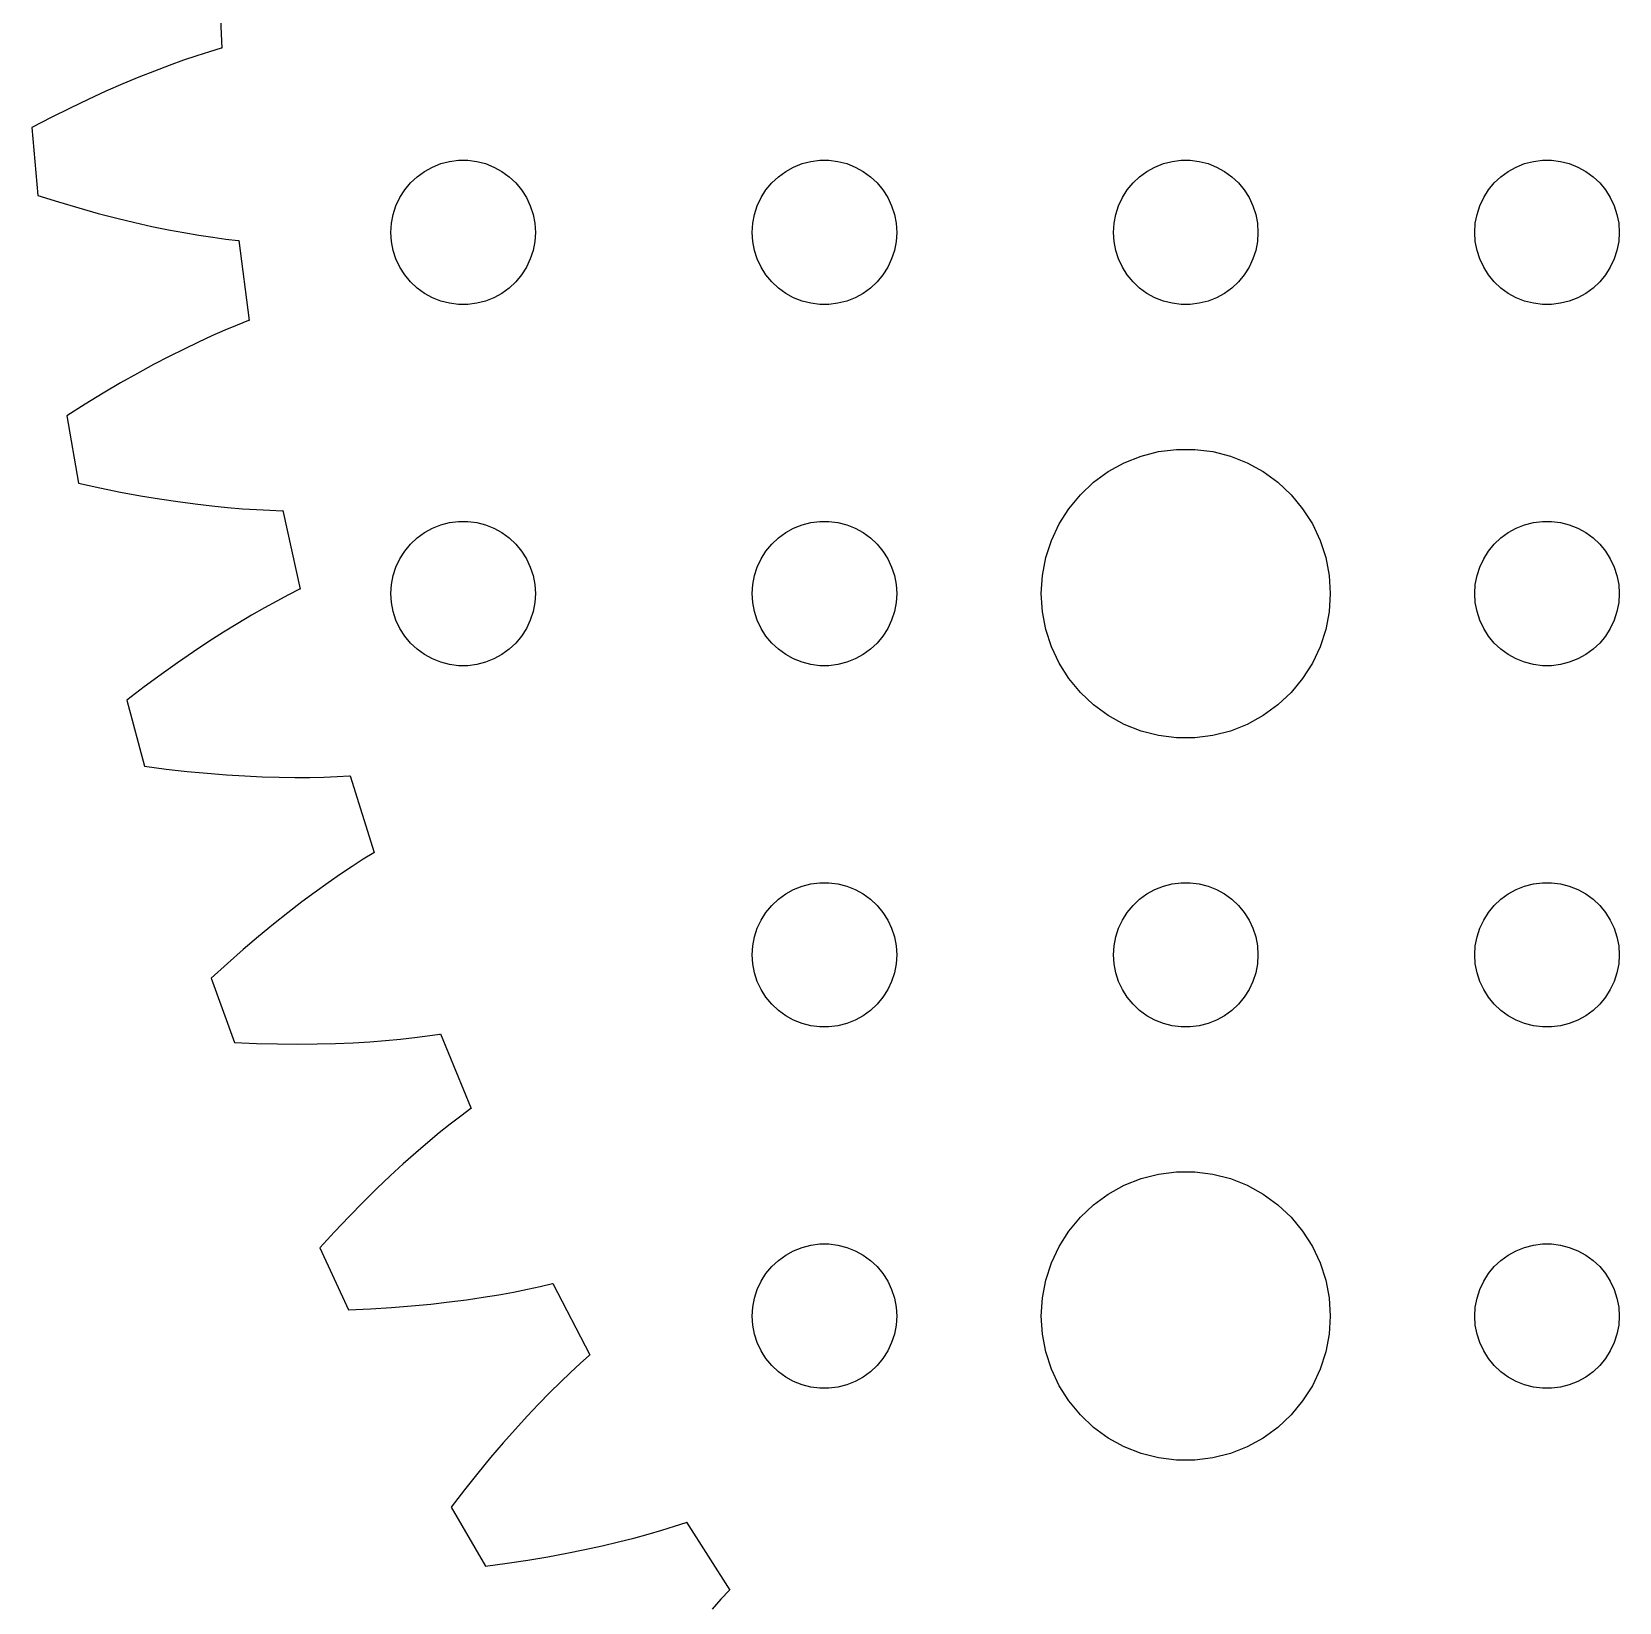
# Model space of a CAD drawing. Header units: metres. Extents: x -69 to 69, y 41 to 179.
# Drawn here: x -68.96 to -36, y 74.06 to 106.67 of the extents above; entities that cross this region are included whole.
import ezdxf

# ---------------------------------------------------------------- set-up
doc = ezdxf.new("R2010")
doc.units = ezdxf.units.M

msp = doc.modelspace()

# ---------------------------------------------------------------- linework, layer by layer
for p, q in [((-65.0826, 107.995), (-65.0127, 106.325)), ((-65.5295, 106.166), (-65.8072, 106.072)), ((-65.2675, 106.25), (-65.5295, 106.166)), ((-65.0212, 106.324), (-65.2675, 106.25)), ((-65.0127, 106.325), (-65.0212, 106.324)), ((-66.4079, 105.85), (-66.7305, 105.722)), ((-66.1001, 105.967), (-66.4079, 105.85)), ((-65.8072, 106.072), (-66.1001, 105.967)), ((-67.0674, 105.582), (-67.4184, 105.429)), ((-66.7305, 105.722), (-67.0674, 105.582)), ((-67.783, 105.262), (-68.161, 105.082)), ((-67.4184, 105.429), (-67.783, 105.262)), ((-68.552, 104.888), (-68.9556, 104.678)), ((-68.161, 105.082), (-68.552, 104.888)), ((-68.9556, 104.678), (-68.8321, 103.267)), ((-60.8037, 103.766), (-60.6387, 103.857)), ((-60.6387, 103.857), (-60.4635, 103.927)), ((-60.4635, 103.927), (-60.2811, 103.973)), ((-60.2811, 103.973), (-60.0942, 103.997)), ((-60.0942, 103.997), (-59.9058, 103.997)), ((-59.9058, 103.997), (-59.7189, 103.973)), ((-59.7189, 103.973), (-59.5365, 103.927)), ((-59.5365, 103.927), (-59.3613, 103.857)), ((-59.3613, 103.857), (-59.1963, 103.766)), ((-53.3037, 103.766), (-53.1387, 103.857)), ((-53.1387, 103.857), (-52.9635, 103.927)), ((-52.9635, 103.927), (-52.7811, 103.973)), ((-52.7811, 103.973), (-52.5942, 103.997)), ((-52.5942, 103.997), (-52.4058, 103.997)), ((-52.4058, 103.997), (-52.2189, 103.973)), ((-52.2189, 103.973), (-52.0365, 103.927)), ((-52.0365, 103.927), (-51.8613, 103.857)), ((-51.8613, 103.857), (-51.6963, 103.766)), ((-45.8037, 103.766), (-45.6387, 103.857)), ((-45.6387, 103.857), (-45.4635, 103.927)), ((-45.4635, 103.927), (-45.2811, 103.973)), ((-45.2811, 103.973), (-45.0942, 103.997)), ((-45.0942, 103.997), (-44.9058, 103.997)), ((-44.9058, 103.997), (-44.7189, 103.973)), ((-44.7189, 103.973), (-44.5365, 103.927)), ((-44.5365, 103.927), (-44.3613, 103.857)), ((-44.3613, 103.857), (-44.1963, 103.766)), ((-38.3037, 103.766), (-38.1387, 103.857)), ((-38.1387, 103.857), (-37.9635, 103.927)), ((-37.9635, 103.927), (-37.7811, 103.973)), ((-37.7811, 103.973), (-37.5942, 103.997)), ((-37.5942, 103.997), (-37.4058, 103.997)), ((-37.4058, 103.997), (-37.2189, 103.973)), ((-37.2189, 103.973), (-37.0365, 103.927)), ((-37.0365, 103.927), (-36.8613, 103.857)), ((-36.8613, 103.857), (-36.6963, 103.766)), ((-61.2135, 103.382), (-61.0934, 103.527)), ((-61.0934, 103.527), (-60.9561, 103.656)), ((-60.9561, 103.656), (-60.8037, 103.766)), ((-59.1963, 103.766), (-59.0439, 103.656)), ((-59.0439, 103.656), (-58.9065, 103.527)), ((-58.9065, 103.527), (-58.7865, 103.382)), ((-53.7135, 103.382), (-53.5934, 103.527)), ((-53.5934, 103.527), (-53.4561, 103.656)), ((-53.4561, 103.656), (-53.3037, 103.766)), ((-51.6963, 103.766), (-51.5439, 103.656)), ((-51.5439, 103.656), (-51.4065, 103.527)), ((-51.4065, 103.527), (-51.2865, 103.382)), ((-46.2135, 103.382), (-46.0934, 103.527)), ((-46.0934, 103.527), (-45.9561, 103.656)), ((-45.9561, 103.656), (-45.8037, 103.766)), ((-44.1963, 103.766), (-44.0439, 103.656)), ((-44.0439, 103.656), (-43.9065, 103.527)), ((-43.9065, 103.527), (-43.7865, 103.382)), ((-38.7135, 103.382), (-38.5934, 103.527)), ((-38.5934, 103.527), (-38.4561, 103.656)), ((-38.4561, 103.656), (-38.3037, 103.766)), ((-36.6963, 103.766), (-36.5439, 103.656)), ((-36.5439, 103.656), (-36.4065, 103.527)), ((-36.4065, 103.527), (-36.2865, 103.382)), ((-68.8321, 103.267), (-68.3983, 103.131)), ((-61.3947, 103.052), (-61.3145, 103.223)), ((-61.3145, 103.223), (-61.2135, 103.382)), ((-58.7865, 103.382), (-58.6855, 103.223)), ((-58.6855, 103.223), (-58.6053, 103.052)), ((-53.8947, 103.052), (-53.8145, 103.223)), ((-53.8145, 103.223), (-53.7135, 103.382)), ((-51.2865, 103.382), (-51.1855, 103.223)), ((-51.1855, 103.223), (-51.1053, 103.052)), ((-46.3947, 103.052), (-46.3145, 103.223)), ((-46.3145, 103.223), (-46.2135, 103.382)), ((-43.7865, 103.382), (-43.6855, 103.223)), ((-43.6855, 103.223), (-43.6053, 103.052)), ((-38.8947, 103.052), (-38.8145, 103.223)), ((-38.8145, 103.223), (-38.7135, 103.382)), ((-36.2865, 103.382), (-36.1855, 103.223)), ((-36.1855, 103.223), (-36.1053, 103.052)), ((-68.3983, 103.131), (-67.9795, 103.007)), ((-67.9795, 103.007), (-67.5759, 102.895)), ((-67.5759, 102.895), (-67.1879, 102.795)), ((-61.4882, 102.688), (-61.4529, 102.873)), ((-61.4529, 102.873), (-61.3947, 103.052)), ((-58.6053, 103.052), (-58.5471, 102.873)), ((-58.5471, 102.873), (-58.5118, 102.688)), ((-53.9882, 102.688), (-53.9529, 102.873)), ((-53.9529, 102.873), (-53.8947, 103.052)), ((-51.1053, 103.052), (-51.0471, 102.873)), ((-51.0471, 102.873), (-51.0118, 102.688)), ((-46.4882, 102.688), (-46.4529, 102.873)), ((-46.4529, 102.873), (-46.3947, 103.052)), ((-43.6053, 103.052), (-43.5471, 102.873)), ((-43.5471, 102.873), (-43.5118, 102.688)), ((-38.9882, 102.688), (-38.9529, 102.873)), ((-38.9529, 102.873), (-38.8947, 103.052)), ((-36.1053, 103.052), (-36.0471, 102.873)), ((-36.0471, 102.873), (-36.0118, 102.688)), ((-67.1879, 102.795), (-66.8157, 102.705)), ((-66.8157, 102.705), (-66.4595, 102.625)), ((-66.4595, 102.625), (-66.1196, 102.555)), ((-66.1196, 102.555), (-65.7962, 102.494)), ((-65.7962, 102.494), (-65.4896, 102.442)), ((-61.5, 102.5), (-61.4882, 102.688)), ((-61.4882, 102.312), (-61.5, 102.5)), ((-58.5118, 102.688), (-58.5, 102.5)), ((-58.5, 102.5), (-58.5118, 102.312)), ((-54, 102.5), (-53.9882, 102.688)), ((-53.9882, 102.312), (-54, 102.5)), ((-51.0118, 102.688), (-51, 102.5)), ((-51, 102.5), (-51.0118, 102.312)), ((-46.5, 102.5), (-46.4882, 102.688)), ((-46.4882, 102.312), (-46.5, 102.5)), ((-43.5118, 102.688), (-43.5, 102.5)), ((-43.5, 102.5), (-43.5118, 102.312)), ((-39, 102.5), (-38.9882, 102.688)), ((-38.9882, 102.312), (-39, 102.5)), ((-36.0118, 102.688), (-36, 102.5)), ((-36, 102.5), (-36.0118, 102.312)), ((-65.4896, 102.442), (-65.1998, 102.397)), ((-65.1998, 102.397), (-64.9271, 102.36)), ((-64.9271, 102.36), (-64.6716, 102.329)), ((-64.6716, 102.329), (-64.6601, 102.33)), ((-64.6601, 102.33), (-64.445, 100.673)), ((-61.4529, 102.127), (-61.4882, 102.312)), ((-58.5118, 102.312), (-58.5471, 102.127)), ((-53.9529, 102.127), (-53.9882, 102.312)), ((-51.0118, 102.312), (-51.0471, 102.127)), ((-46.4529, 102.127), (-46.4882, 102.312)), ((-43.5118, 102.312), (-43.5471, 102.127)), ((-38.9529, 102.127), (-38.9882, 102.312)), ((-36.0118, 102.312), (-36.0471, 102.127)), ((-61.3947, 101.948), (-61.4529, 102.127)), ((-61.3145, 101.777), (-61.3947, 101.948)), ((-58.6053, 101.948), (-58.6855, 101.777)), ((-58.5471, 102.127), (-58.6053, 101.948)), ((-53.8947, 101.948), (-53.9529, 102.127)), ((-53.8145, 101.777), (-53.8947, 101.948)), ((-51.1053, 101.948), (-51.1855, 101.777)), ((-51.0471, 102.127), (-51.1053, 101.948)), ((-46.3947, 101.948), (-46.4529, 102.127)), ((-46.3145, 101.777), (-46.3947, 101.948)), ((-43.6053, 101.948), (-43.6855, 101.777)), ((-43.5471, 102.127), (-43.6053, 101.948)), ((-38.8947, 101.948), (-38.9529, 102.127)), ((-38.8145, 101.777), (-38.8947, 101.948)), ((-36.1053, 101.948), (-36.1855, 101.777)), ((-36.0471, 102.127), (-36.1053, 101.948)), ((-61.2135, 101.618), (-61.3145, 101.777)), ((-61.0934, 101.473), (-61.2135, 101.618)), ((-58.7865, 101.618), (-58.9065, 101.473)), ((-58.6855, 101.777), (-58.7865, 101.618)), ((-53.7135, 101.618), (-53.8145, 101.777)), ((-53.5934, 101.473), (-53.7135, 101.618)), ((-51.2865, 101.618), (-51.4065, 101.473)), ((-51.1855, 101.777), (-51.2865, 101.618)), ((-46.2135, 101.618), (-46.3145, 101.777)), ((-46.0934, 101.473), (-46.2135, 101.618)), ((-43.7865, 101.618), (-43.9065, 101.473)), ((-43.6855, 101.777), (-43.7865, 101.618)), ((-38.7135, 101.618), (-38.8145, 101.777)), ((-38.5934, 101.473), (-38.7135, 101.618)), ((-36.2865, 101.618), (-36.4065, 101.473)), ((-36.1855, 101.777), (-36.2865, 101.618)), ((-60.9561, 101.344), (-61.0934, 101.473)), ((-60.8037, 101.234), (-60.9561, 101.344)), ((-60.6387, 101.143), (-60.8037, 101.234)), ((-59.1963, 101.234), (-59.3613, 101.143)), ((-59.0439, 101.344), (-59.1963, 101.234)), ((-58.9065, 101.473), (-59.0439, 101.344)), ((-53.4561, 101.344), (-53.5934, 101.473)), ((-53.3037, 101.234), (-53.4561, 101.344)), ((-53.1387, 101.143), (-53.3037, 101.234)), ((-51.6963, 101.234), (-51.8613, 101.143)), ((-51.5439, 101.344), (-51.6963, 101.234)), ((-51.4065, 101.473), (-51.5439, 101.344)), ((-45.9561, 101.344), (-46.0934, 101.473)), ((-45.8037, 101.234), (-45.9561, 101.344)), ((-45.6387, 101.143), (-45.8037, 101.234)), ((-44.1963, 101.234), (-44.3613, 101.143)), ((-44.0439, 101.344), (-44.1963, 101.234)), ((-43.9065, 101.473), (-44.0439, 101.344)), ((-38.4561, 101.344), (-38.5934, 101.473)), ((-38.3037, 101.234), (-38.4561, 101.344)), ((-38.1387, 101.143), (-38.3037, 101.234)), ((-36.6963, 101.234), (-36.8613, 101.143)), ((-36.5439, 101.344), (-36.6963, 101.234)), ((-36.4065, 101.473), (-36.5439, 101.344)), ((-60.4635, 101.073), (-60.6387, 101.143)), ((-60.2811, 101.027), (-60.4635, 101.073)), ((-60.0942, 101.003), (-60.2811, 101.027)), ((-59.9058, 101.003), (-60.0942, 101.003)), ((-59.7189, 101.027), (-59.9058, 101.003)), ((-59.5365, 101.073), (-59.7189, 101.027)), ((-59.3613, 101.143), (-59.5365, 101.073)), ((-52.9635, 101.073), (-53.1387, 101.143)), ((-52.7811, 101.027), (-52.9635, 101.073)), ((-52.5942, 101.003), (-52.7811, 101.027)), ((-52.4058, 101.003), (-52.5942, 101.003)), ((-52.2189, 101.027), (-52.4058, 101.003)), ((-52.0365, 101.073), (-52.2189, 101.027)), ((-51.8613, 101.143), (-52.0365, 101.073)), ((-45.4635, 101.073), (-45.6387, 101.143)), ((-45.2811, 101.027), (-45.4635, 101.073)), ((-45.0942, 101.003), (-45.2811, 101.027)), ((-44.9058, 101.003), (-45.0942, 101.003)), ((-44.7189, 101.027), (-44.9058, 101.003)), ((-44.5365, 101.073), (-44.7189, 101.027)), ((-44.3613, 101.143), (-44.5365, 101.073)), ((-37.9635, 101.073), (-38.1387, 101.143)), ((-37.7811, 101.027), (-37.9635, 101.073)), ((-37.5942, 101.003), (-37.7811, 101.027)), ((-37.4058, 101.003), (-37.5942, 101.003)), ((-37.2189, 101.027), (-37.4058, 101.003)), ((-37.0365, 101.073), (-37.2189, 101.027)), ((-36.8613, 101.143), (-37.0365, 101.073)), ((-64.6922, 100.576), (-64.946, 100.469)), ((-64.4534, 100.671), (-64.6922, 100.576)), ((-64.445, 100.673), (-64.4534, 100.671)), ((-65.497, 100.221), (-65.7936, 100.078)), ((-65.2144, 100.351), (-65.497, 100.221)), ((-64.946, 100.469), (-65.2144, 100.351)), ((-66.1037, 99.9227), (-66.4271, 99.7536)), ((-65.7936, 100.078), (-66.1037, 99.9227)), ((-66.7634, 99.5704), (-67.1122, 99.3728)), ((-66.4271, 99.7536), (-66.7634, 99.5704)), ((-67.1122, 99.3728), (-67.473, 99.1603)), ((-67.8456, 98.9324), (-68.2294, 98.6886)), ((-67.473, 99.1603), (-67.8456, 98.9324)), ((-68.2294, 98.6886), (-67.9834, 97.2935)), ((-45.927, 97.8532), (-45.5621, 97.9469)), ((-45.5621, 97.9469), (-45.1884, 97.9941)), ((-45.1884, 97.9941), (-44.8116, 97.9941)), ((-44.8116, 97.9941), (-44.4379, 97.9469)), ((-44.4379, 97.9469), (-44.0729, 97.8532)), ((-46.6075, 97.533), (-46.2773, 97.7145)), ((-46.2773, 97.7145), (-45.927, 97.8532)), ((-44.0729, 97.8532), (-43.7227, 97.7145)), ((-43.7227, 97.7145), (-43.3925, 97.533)), ((-67.9834, 97.2935), (-67.5393, 97.1956)), ((-47.1869, 97.0536), (-46.9123, 97.3116)), ((-46.9123, 97.3116), (-46.6075, 97.533)), ((-43.3925, 97.533), (-43.0877, 97.3116)), ((-43.0877, 97.3116), (-42.8131, 97.0536)), ((-67.5393, 97.1956), (-67.1113, 97.1089)), ((-67.1113, 97.1089), (-66.6995, 97.0326)), ((-66.6995, 97.0326), (-66.3042, 96.9662)), ((-66.3042, 96.9662), (-65.9256, 96.9091)), ((-65.9256, 96.9091), (-65.5638, 96.8608)), ((-47.427, 96.7634), (-47.1869, 97.0536)), ((-42.8131, 97.0536), (-42.5729, 96.7634)), ((-65.5638, 96.8608), (-65.2191, 96.8206)), ((-65.2191, 96.8206), (-64.8917, 96.7881)), ((-64.8917, 96.7881), (-64.5816, 96.7625)), ((-64.5816, 96.7625), (-64.289, 96.7433)), ((-64.289, 96.7433), (-64.0141, 96.7299)), ((-64.0141, 96.7299), (-63.757, 96.7217)), ((-63.757, 96.7217), (-63.7457, 96.7241)), ((-63.7457, 96.7241), (-63.3868, 95.0913)), ((-47.6289, 96.4453), (-47.427, 96.7634)), ((-42.5729, 96.7634), (-42.3711, 96.4453)), ((-60.9561, 96.1558), (-60.8037, 96.2665)), ((-60.8037, 96.2665), (-60.6387, 96.3573)), ((-60.6387, 96.3573), (-60.4635, 96.4266)), ((-60.4635, 96.4266), (-60.2811, 96.4734)), ((-60.2811, 96.4734), (-60.0942, 96.4971)), ((-60.0942, 96.4971), (-59.9058, 96.4971)), ((-59.9058, 96.4971), (-59.7189, 96.4734)), ((-59.7189, 96.4734), (-59.5365, 96.4266)), ((-59.5365, 96.4266), (-59.3613, 96.3573)), ((-59.3613, 96.3573), (-59.1963, 96.2665)), ((-59.1963, 96.2665), (-59.0439, 96.1558)), ((-53.4561, 96.1558), (-53.3037, 96.2665)), ((-53.3037, 96.2665), (-53.1387, 96.3573)), ((-53.1387, 96.3573), (-52.9635, 96.4266)), ((-52.9635, 96.4266), (-52.7811, 96.4734)), ((-52.7811, 96.4734), (-52.5942, 96.4971)), ((-52.5942, 96.4971), (-52.4058, 96.4971)), ((-52.4058, 96.4971), (-52.2189, 96.4734)), ((-52.2189, 96.4734), (-52.0365, 96.4266)), ((-52.0365, 96.4266), (-51.8613, 96.3573)), ((-51.8613, 96.3573), (-51.6963, 96.2665)), ((-51.6963, 96.2665), (-51.5439, 96.1558)), ((-47.7893, 96.1044), (-47.6289, 96.4453)), ((-42.3711, 96.4453), (-42.2107, 96.1044)), ((-38.4561, 96.1558), (-38.3037, 96.2665)), ((-38.3037, 96.2665), (-38.1387, 96.3573)), ((-38.1387, 96.3573), (-37.9635, 96.4266)), ((-37.9635, 96.4266), (-37.7811, 96.4734)), ((-37.7811, 96.4734), (-37.5942, 96.4971)), ((-37.5942, 96.4971), (-37.4058, 96.4971)), ((-37.4058, 96.4971), (-37.2189, 96.4734)), ((-37.2189, 96.4734), (-37.0365, 96.4266)), ((-37.0365, 96.4266), (-36.8613, 96.3573)), ((-36.8613, 96.3573), (-36.6963, 96.2665)), ((-36.6963, 96.2665), (-36.5439, 96.1558)), ((-61.2135, 95.8817), (-61.0934, 96.0268)), ((-61.0934, 96.0268), (-60.9561, 96.1558)), ((-59.0439, 96.1558), (-58.9065, 96.0268)), ((-58.9065, 96.0268), (-58.7865, 95.8817)), ((-53.7135, 95.8817), (-53.5934, 96.0268)), ((-53.5934, 96.0268), (-53.4561, 96.1558)), ((-51.5439, 96.1558), (-51.4065, 96.0268)), ((-51.4065, 96.0268), (-51.2865, 95.8817)), ((-47.9057, 95.7461), (-47.7893, 96.1044)), ((-42.2107, 96.1044), (-42.0942, 95.7461)), ((-38.7135, 95.8817), (-38.5934, 96.0268)), ((-38.5934, 96.0268), (-38.4561, 96.1558)), ((-36.5439, 96.1558), (-36.4065, 96.0268)), ((-36.4065, 96.0268), (-36.2865, 95.8817)), ((-61.3947, 95.5522), (-61.3145, 95.7226)), ((-61.3145, 95.7226), (-61.2135, 95.8817)), ((-58.7865, 95.8817), (-58.6855, 95.7226)), ((-58.6855, 95.7226), (-58.6053, 95.5522)), ((-53.8947, 95.5522), (-53.8145, 95.7226)), ((-53.8145, 95.7226), (-53.7135, 95.8817)), ((-51.2865, 95.8817), (-51.1855, 95.7226)), ((-51.1855, 95.7226), (-51.1053, 95.5522)), ((-47.9763, 95.376), (-47.9057, 95.7461)), ((-42.0942, 95.7461), (-42.0237, 95.376)), ((-38.8947, 95.5522), (-38.8145, 95.7226)), ((-38.8145, 95.7226), (-38.7135, 95.8817)), ((-36.2865, 95.8817), (-36.1855, 95.7226)), ((-36.1855, 95.7226), (-36.1053, 95.5522)), ((-61.4882, 95.188), (-61.4529, 95.373)), ((-61.4529, 95.373), (-61.3947, 95.5522)), ((-58.6053, 95.5522), (-58.5471, 95.373)), ((-58.5471, 95.373), (-58.5118, 95.188)), ((-53.9882, 95.188), (-53.9529, 95.373)), ((-53.9529, 95.373), (-53.8947, 95.5522)), ((-51.1053, 95.5522), (-51.0471, 95.373)), ((-51.0471, 95.373), (-51.0118, 95.188)), ((-48, 95), (-47.9763, 95.376)), ((-42.0237, 95.376), (-42, 95)), ((-38.9882, 95.188), (-38.9529, 95.373)), ((-38.9529, 95.373), (-38.8947, 95.5522)), ((-36.1053, 95.5522), (-36.0471, 95.373)), ((-36.0471, 95.373), (-36.0118, 95.188)), ((-63.6247, 94.9733), (-63.8682, 94.8449)), ((-63.3951, 95.0894), (-63.6247, 94.9733)), ((-63.3868, 95.0913), (-63.3951, 95.0894)), ((-61.5, 95), (-61.4882, 95.188)), ((-61.4882, 94.812), (-61.5, 95)), ((-58.5118, 95.188), (-58.5, 95)), ((-58.5, 95), (-58.5118, 94.812)), ((-54, 95), (-53.9882, 95.188)), ((-53.9882, 94.812), (-54, 95)), ((-51.0118, 95.188), (-51, 95)), ((-51, 95), (-51.0118, 94.812)), ((-47.9763, 94.624), (-48, 95)), ((-42, 95), (-42.0237, 94.624)), ((-39, 95), (-38.9882, 95.188)), ((-38.9882, 94.812), (-39, 95)), ((-36.0118, 95.188), (-36, 95)), ((-36, 95), (-36.0118, 94.812)), ((-64.1252, 94.7039), (-64.3954, 94.5497)), ((-63.8682, 94.8449), (-64.1252, 94.7039)), ((-61.4529, 94.627), (-61.4882, 94.812)), ((-61.3947, 94.4478), (-61.4529, 94.627)), ((-58.5471, 94.627), (-58.6053, 94.4478)), ((-58.5118, 94.812), (-58.5471, 94.627)), ((-53.9529, 94.627), (-53.9882, 94.812)), ((-53.8947, 94.4478), (-53.9529, 94.627)), ((-51.0471, 94.627), (-51.1053, 94.4478)), ((-51.0118, 94.812), (-51.0471, 94.627)), ((-47.9057, 94.2539), (-47.9763, 94.624)), ((-42.0237, 94.624), (-42.0942, 94.2539)), ((-38.9529, 94.627), (-38.9882, 94.812)), ((-38.8947, 94.4478), (-38.9529, 94.627)), ((-36.0471, 94.627), (-36.1053, 94.4478)), ((-36.0118, 94.812), (-36.0471, 94.627)), ((-64.6785, 94.3818), (-64.9739, 94.1997)), ((-64.3954, 94.5497), (-64.6785, 94.3818)), ((-61.3145, 94.2774), (-61.3947, 94.4478)), ((-61.2135, 94.1183), (-61.3145, 94.2774)), ((-58.6855, 94.2774), (-58.7865, 94.1183)), ((-58.6053, 94.4478), (-58.6855, 94.2774)), ((-53.8145, 94.2774), (-53.8947, 94.4478)), ((-53.7135, 94.1183), (-53.8145, 94.2774)), ((-51.1855, 94.2774), (-51.2865, 94.1183)), ((-51.1053, 94.4478), (-51.1855, 94.2774)), ((-47.7893, 93.8956), (-47.9057, 94.2539)), ((-42.0942, 94.2539), (-42.2107, 93.8956)), ((-38.8145, 94.2774), (-38.8947, 94.4478)), ((-38.7135, 94.1183), (-38.8145, 94.2774)), ((-36.1855, 94.2774), (-36.2865, 94.1183)), ((-36.1053, 94.4478), (-36.1855, 94.2774)), ((-65.2813, 94.003), (-65.6004, 93.7913)), ((-64.9739, 94.1997), (-65.2813, 94.003)), ((-61.0934, 93.9732), (-61.2135, 94.1183)), ((-60.9561, 93.8442), (-61.0934, 93.9732)), ((-58.9065, 93.9732), (-59.0439, 93.8442)), ((-58.7865, 94.1183), (-58.9065, 93.9732)), ((-53.5934, 93.9732), (-53.7135, 94.1183)), ((-53.4561, 93.8442), (-53.5934, 93.9732)), ((-51.4065, 93.9732), (-51.5439, 93.8442)), ((-51.2865, 94.1183), (-51.4065, 93.9732)), ((-38.5934, 93.9732), (-38.7135, 94.1183)), ((-38.4561, 93.8442), (-38.5934, 93.9732)), ((-36.4065, 93.9732), (-36.5439, 93.8442)), ((-36.2865, 94.1183), (-36.4065, 93.9732)), ((-65.6004, 93.7913), (-65.9306, 93.5641)), ((-60.8037, 93.7335), (-60.9561, 93.8442)), ((-60.6387, 93.6428), (-60.8037, 93.7335)), ((-60.4635, 93.5734), (-60.6387, 93.6428)), ((-59.3613, 93.6428), (-59.5365, 93.5734)), ((-59.1963, 93.7335), (-59.3613, 93.6428)), ((-59.0439, 93.8442), (-59.1963, 93.7335)), ((-53.3037, 93.7335), (-53.4561, 93.8442)), ((-53.1387, 93.6428), (-53.3037, 93.7335)), ((-52.9635, 93.5734), (-53.1387, 93.6428)), ((-51.8613, 93.6428), (-52.0365, 93.5734)), ((-51.6963, 93.7335), (-51.8613, 93.6428)), ((-51.5439, 93.8442), (-51.6963, 93.7335)), ((-47.6289, 93.5547), (-47.7893, 93.8956)), ((-42.2107, 93.8956), (-42.3711, 93.5547)), ((-38.3037, 93.7335), (-38.4561, 93.8442)), ((-38.1387, 93.6428), (-38.3037, 93.7335)), ((-37.9635, 93.5734), (-38.1387, 93.6428)), ((-36.8613, 93.6428), (-37.0365, 93.5734)), ((-36.6963, 93.7335), (-36.8613, 93.6428)), ((-36.5439, 93.8442), (-36.6963, 93.7335)), ((-66.2715, 93.3209), (-66.6228, 93.0614)), ((-65.9306, 93.5641), (-66.2715, 93.3209)), ((-60.2811, 93.5266), (-60.4635, 93.5734)), ((-60.0942, 93.503), (-60.2811, 93.5266)), ((-59.9058, 93.503), (-60.0942, 93.503)), ((-59.7189, 93.5266), (-59.9058, 93.503)), ((-59.5365, 93.5734), (-59.7189, 93.5266)), ((-52.7811, 93.5266), (-52.9635, 93.5734)), ((-52.5942, 93.503), (-52.7811, 93.5266)), ((-52.4058, 93.503), (-52.5942, 93.503)), ((-52.2189, 93.5266), (-52.4058, 93.503)), ((-52.0365, 93.5734), (-52.2189, 93.5266)), ((-47.427, 93.2366), (-47.6289, 93.5547)), ((-42.3711, 93.5547), (-42.5729, 93.2366)), ((-37.7811, 93.5266), (-37.9635, 93.5734)), ((-37.5942, 93.503), (-37.7811, 93.5266)), ((-37.4058, 93.503), (-37.5942, 93.503)), ((-37.2189, 93.5266), (-37.4058, 93.503)), ((-37.0365, 93.5734), (-37.2189, 93.5266)), ((-66.6228, 93.0614), (-66.9839, 92.785)), ((-47.1869, 92.9464), (-47.427, 93.2366)), ((-46.9123, 92.6885), (-47.1869, 92.9464)), ((-42.8131, 92.9464), (-43.0877, 92.6885)), ((-42.5729, 93.2366), (-42.8131, 92.9464)), ((-66.9839, 92.785), (-66.6172, 91.4167)), ((-46.6075, 92.467), (-46.9123, 92.6885)), ((-43.0877, 92.6885), (-43.3925, 92.467)), ((-46.2773, 92.2855), (-46.6075, 92.467)), ((-45.927, 92.1468), (-46.2773, 92.2855)), ((-43.7227, 92.2855), (-44.0729, 92.1468)), ((-43.3925, 92.467), (-43.7227, 92.2855)), ((-45.5621, 92.0531), (-45.927, 92.1468)), ((-45.1884, 92.0059), (-45.5621, 92.0531)), ((-44.8116, 92.0059), (-45.1884, 92.0059)), ((-44.4379, 92.0531), (-44.8116, 92.0059)), ((-44.0729, 92.1468), (-44.4379, 92.0531)), ((-66.6172, 91.4167), (-66.1664, 91.3579)), ((-66.1664, 91.3579), (-65.7324, 91.3088)), ((-65.7324, 91.3088), (-65.3155, 91.2687)), ((-65.3155, 91.2687), (-64.9159, 91.237)), ((-64.9159, 91.237), (-64.5338, 91.2131)), ((-64.5338, 91.2131), (-64.1692, 91.1965)), ((-64.1692, 91.1965), (-63.8223, 91.1866)), ((-63.8223, 91.1866), (-63.4933, 91.1827)), ((-63.4933, 91.1827), (-63.1821, 91.1842)), ((-63.1821, 91.1842), (-62.889, 91.1906)), ((-62.889, 91.1906), (-62.614, 91.2012)), ((-62.614, 91.2012), (-62.3571, 91.2154)), ((-62.3571, 91.2154), (-62.346, 91.2188)), ((-62.346, 91.2188), (-61.8463, 89.6235)), ((-62.3043, 89.3361), (-62.5481, 89.1732)), ((-62.0729, 89.4852), (-62.3043, 89.3361)), ((-61.8543, 89.6209), (-62.0729, 89.4852)), ((-61.8463, 89.6235), (-61.8543, 89.6209)), ((-62.8038, 88.996), (-63.0711, 88.8041)), ((-62.5481, 89.1732), (-62.8038, 88.996)), ((-52.7811, 88.9734), (-52.5942, 88.997)), ((-52.5942, 88.997), (-52.4058, 88.997)), ((-52.4058, 88.997), (-52.2189, 88.9734)), ((-45.2811, 88.9734), (-45.0942, 88.997)), ((-45.0942, 88.997), (-44.9058, 88.997)), ((-44.9058, 88.997), (-44.7189, 88.9734)), ((-37.7811, 88.9734), (-37.5942, 88.997)), ((-37.5942, 88.997), (-37.4058, 88.997)), ((-37.4058, 88.997), (-37.2189, 88.9734)), ((-63.0711, 88.8041), (-63.3495, 88.597)), ((-53.5934, 88.5268), (-53.4561, 88.6558)), ((-53.4561, 88.6558), (-53.3037, 88.7665)), ((-53.3037, 88.7665), (-53.1387, 88.8573)), ((-53.1387, 88.8573), (-52.9635, 88.9266)), ((-52.9635, 88.9266), (-52.7811, 88.9734)), ((-52.2189, 88.9734), (-52.0365, 88.9266)), ((-52.0365, 88.9266), (-51.8613, 88.8573)), ((-51.8613, 88.8573), (-51.6963, 88.7665)), ((-51.6963, 88.7665), (-51.5439, 88.6558)), ((-51.5439, 88.6558), (-51.4065, 88.5268)), ((-46.0934, 88.5268), (-45.9561, 88.6558)), ((-45.9561, 88.6558), (-45.8037, 88.7665)), ((-45.8037, 88.7665), (-45.6387, 88.8573)), ((-45.6387, 88.8573), (-45.4635, 88.9266)), ((-45.4635, 88.9266), (-45.2811, 88.9734)), ((-44.7189, 88.9734), (-44.5365, 88.9266)), ((-44.5365, 88.9266), (-44.3613, 88.8573)), ((-44.3613, 88.8573), (-44.1963, 88.7665)), ((-44.1963, 88.7665), (-44.0439, 88.6558)), ((-44.0439, 88.6558), (-43.9065, 88.5268)), ((-38.5934, 88.5268), (-38.4561, 88.6558)), ((-38.4561, 88.6558), (-38.3037, 88.7665)), ((-38.3037, 88.7665), (-38.1387, 88.8573)), ((-38.1387, 88.8573), (-37.9635, 88.9266)), ((-37.9635, 88.9266), (-37.7811, 88.9734)), ((-37.2189, 88.9734), (-37.0365, 88.9266)), ((-37.0365, 88.9266), (-36.8613, 88.8573)), ((-36.8613, 88.8573), (-36.6963, 88.7665)), ((-36.6963, 88.7665), (-36.5439, 88.6558)), ((-36.5439, 88.6558), (-36.4065, 88.5268)), ((-63.6387, 88.3743), (-63.938, 88.1355)), ((-63.3495, 88.597), (-63.6387, 88.3743)), ((-53.8145, 88.2226), (-53.7135, 88.3817)), ((-53.7135, 88.3817), (-53.5934, 88.5268)), ((-51.4065, 88.5268), (-51.2865, 88.3817)), ((-51.2865, 88.3817), (-51.1855, 88.2226)), ((-46.3145, 88.2226), (-46.2135, 88.3817)), ((-46.2135, 88.3817), (-46.0934, 88.5268)), ((-43.9065, 88.5268), (-43.7865, 88.3817)), ((-43.7865, 88.3817), (-43.6855, 88.2226)), ((-38.8145, 88.2226), (-38.7135, 88.3817)), ((-38.7135, 88.3817), (-38.5934, 88.5268)), ((-36.4065, 88.5268), (-36.2865, 88.3817)), ((-36.2865, 88.3817), (-36.1855, 88.2226)), ((-63.938, 88.1355), (-64.2472, 87.8804)), ((-53.9529, 87.873), (-53.8947, 88.0522)), ((-53.8947, 88.0522), (-53.8145, 88.2226)), ((-51.1855, 88.2226), (-51.1053, 88.0522)), ((-51.1053, 88.0522), (-51.0471, 87.873)), ((-46.4529, 87.873), (-46.3947, 88.0522)), ((-46.3947, 88.0522), (-46.3145, 88.2226)), ((-43.6855, 88.2226), (-43.6053, 88.0522)), ((-43.6053, 88.0522), (-43.5471, 87.873)), ((-38.9529, 87.873), (-38.8947, 88.0522)), ((-38.8947, 88.0522), (-38.8145, 88.2226)), ((-36.1855, 88.2226), (-36.1053, 88.0522)), ((-36.1053, 88.0522), (-36.0471, 87.873)), ((-64.2472, 87.8804), (-64.5657, 87.6084)), ((-54, 87.5), (-53.9882, 87.688)), ((-53.9882, 87.688), (-53.9529, 87.873)), ((-51.0471, 87.873), (-51.0118, 87.688)), ((-51.0118, 87.688), (-51, 87.5)), ((-46.5, 87.5), (-46.4882, 87.688)), ((-46.4882, 87.688), (-46.4529, 87.873)), ((-43.5471, 87.873), (-43.5118, 87.688)), ((-43.5118, 87.688), (-43.5, 87.5)), ((-39, 87.5), (-38.9882, 87.688)), ((-38.9882, 87.688), (-38.9529, 87.873)), ((-36.0471, 87.873), (-36.0118, 87.688)), ((-36.0118, 87.688), (-36, 87.5)), ((-64.5657, 87.6084), (-64.893, 87.3192)), ((-53.9882, 87.312), (-54, 87.5)), ((-51, 87.5), (-51.0118, 87.312)), ((-46.4882, 87.312), (-46.5, 87.5)), ((-43.5, 87.5), (-43.5118, 87.312)), ((-38.9882, 87.312), (-39, 87.5)), ((-36, 87.5), (-36.0118, 87.312)), ((-64.893, 87.3192), (-65.2286, 87.0125)), ((-65.2286, 87.0125), (-64.7441, 85.6813)), ((-53.9529, 87.127), (-53.9882, 87.312)), ((-53.8947, 86.9478), (-53.9529, 87.127)), ((-51.0471, 87.127), (-51.1053, 86.9478)), ((-51.0118, 87.312), (-51.0471, 87.127)), ((-46.4529, 87.127), (-46.4882, 87.312)), ((-46.3947, 86.9478), (-46.4529, 87.127)), ((-43.5471, 87.127), (-43.6053, 86.9478)), ((-43.5118, 87.312), (-43.5471, 87.127)), ((-38.9529, 87.127), (-38.9882, 87.312)), ((-38.8947, 86.9478), (-38.9529, 87.127)), ((-36.0471, 87.127), (-36.1053, 86.9478)), ((-36.0118, 87.312), (-36.0471, 87.127)), ((-53.8145, 86.7774), (-53.8947, 86.9478)), ((-53.7135, 86.6183), (-53.8145, 86.7774)), ((-51.1855, 86.7774), (-51.2865, 86.6183)), ((-51.1053, 86.9478), (-51.1855, 86.7774)), ((-46.3145, 86.7774), (-46.3947, 86.9478)), ((-46.2135, 86.6183), (-46.3145, 86.7774)), ((-43.6855, 86.7774), (-43.7865, 86.6183)), ((-43.6053, 86.9478), (-43.6855, 86.7774)), ((-38.8145, 86.7774), (-38.8947, 86.9478)), ((-38.7135, 86.6183), (-38.8145, 86.7774)), ((-36.1855, 86.7774), (-36.2865, 86.6183)), ((-36.1053, 86.9478), (-36.1855, 86.7774)), ((-53.5934, 86.4732), (-53.7135, 86.6183)), ((-53.4561, 86.3442), (-53.5934, 86.4732)), ((-53.3037, 86.2335), (-53.4561, 86.3442)), ((-51.5439, 86.3442), (-51.6963, 86.2335)), ((-51.4065, 86.4732), (-51.5439, 86.3442)), ((-51.2865, 86.6183), (-51.4065, 86.4732)), ((-46.0934, 86.4732), (-46.2135, 86.6183)), ((-45.9561, 86.3442), (-46.0934, 86.4732)), ((-45.8037, 86.2335), (-45.9561, 86.3442)), ((-44.0439, 86.3442), (-44.1963, 86.2335)), ((-43.9065, 86.4732), (-44.0439, 86.3442)), ((-43.7865, 86.6183), (-43.9065, 86.4732)), ((-38.5934, 86.4732), (-38.7135, 86.6183)), ((-38.4561, 86.3442), (-38.5934, 86.4732)), ((-38.3037, 86.2335), (-38.4561, 86.3442)), ((-36.5439, 86.3442), (-36.6963, 86.2335)), ((-36.4065, 86.4732), (-36.5439, 86.3442)), ((-36.2865, 86.6183), (-36.4065, 86.4732)), ((-53.1387, 86.1428), (-53.3037, 86.2335)), ((-52.9635, 86.0734), (-53.1387, 86.1428)), ((-52.7811, 86.0266), (-52.9635, 86.0734)), ((-52.5942, 86.003), (-52.7811, 86.0266)), ((-52.2189, 86.0266), (-52.4058, 86.003)), ((-52.0365, 86.0734), (-52.2189, 86.0266)), ((-51.8613, 86.1428), (-52.0365, 86.0734)), ((-51.6963, 86.2335), (-51.8613, 86.1428)), ((-45.6387, 86.1428), (-45.8037, 86.2335)), ((-45.4635, 86.0734), (-45.6387, 86.1428)), ((-45.2811, 86.0266), (-45.4635, 86.0734)), ((-45.0942, 86.003), (-45.2811, 86.0266)), ((-44.7189, 86.0266), (-44.9058, 86.003)), ((-44.5365, 86.0734), (-44.7189, 86.0266)), ((-44.3613, 86.1428), (-44.5365, 86.0734)), ((-44.1963, 86.2335), (-44.3613, 86.1428)), ((-38.1387, 86.1428), (-38.3037, 86.2335)), ((-37.9635, 86.0734), (-38.1387, 86.1428)), ((-37.7811, 86.0266), (-37.9635, 86.0734)), ((-37.5942, 86.003), (-37.7811, 86.0266)), ((-37.2189, 86.0266), (-37.4058, 86.003)), ((-37.0365, 86.0734), (-37.2189, 86.0266)), ((-36.8613, 86.1428), (-37.0365, 86.0734)), ((-36.6963, 86.2335), (-36.8613, 86.1428)), ((-62.2862, 85.6754), (-61.9398, 85.6957)), ((-61.9398, 85.6957), (-61.6116, 85.7205)), ((-61.6116, 85.7205), (-61.3018, 85.7491)), ((-61.3018, 85.7491), (-61.0103, 85.781)), ((-61.0103, 85.781), (-60.7373, 85.8156)), ((-60.7373, 85.8156), (-60.4826, 85.8521)), ((-60.4826, 85.8521), (-60.4719, 85.8564)), ((-60.4719, 85.8564), (-59.835, 84.3108)), ((-52.4058, 86.003), (-52.5942, 86.003)), ((-44.9058, 86.003), (-45.0942, 86.003)), ((-37.4058, 86.003), (-37.5942, 86.003)), ((-64.7441, 85.6813), (-64.2898, 85.6621)), ((-64.2898, 85.6621), (-63.8532, 85.6509)), ((-63.8532, 85.6509), (-63.4344, 85.6473)), ((-63.4344, 85.6473), (-63.0336, 85.6506)), ((-63.0336, 85.6506), (-62.6508, 85.6601)), ((-62.6508, 85.6601), (-62.2862, 85.6754)), ((-60.0487, 84.1532), (-60.2662, 83.9846)), ((-59.8428, 84.3075), (-60.0487, 84.1532)), ((-59.835, 84.3108), (-59.8428, 84.3075)), ((-60.4949, 83.8011), (-60.7342, 83.6022)), ((-60.2662, 83.9846), (-60.4949, 83.8011)), ((-60.9838, 83.3877), (-61.2431, 83.1572)), ((-60.7342, 83.6022), (-60.9838, 83.3877)), ((-61.2431, 83.1572), (-61.5117, 82.9101)), ((-61.5117, 82.9101), (-61.7891, 82.6462)), ((-46.2773, 82.7145), (-45.927, 82.8532)), ((-45.927, 82.8532), (-45.5621, 82.9469)), ((-45.5621, 82.9469), (-45.1884, 82.9941)), ((-45.1884, 82.9941), (-44.8116, 82.9941)), ((-44.8116, 82.9941), (-44.4379, 82.9469)), ((-44.4379, 82.9469), (-44.0729, 82.8532)), ((-44.0729, 82.8532), (-43.7227, 82.7145)), ((-61.7891, 82.6462), (-62.0749, 82.365)), ((-46.9123, 82.3116), (-46.6075, 82.533)), ((-46.6075, 82.533), (-46.2773, 82.7145)), ((-43.7227, 82.7145), (-43.3925, 82.533)), ((-43.3925, 82.533), (-43.0877, 82.3116)), ((-62.3684, 82.0663), (-62.6693, 81.7498)), ((-62.0749, 82.365), (-62.3684, 82.0663)), ((-47.1869, 82.0536), (-46.9123, 82.3116)), ((-43.0877, 82.3116), (-42.8131, 82.0536)), ((-62.6693, 81.7498), (-62.9769, 81.4149)), ((-47.6289, 81.4453), (-47.427, 81.7634)), ((-47.427, 81.7634), (-47.1869, 82.0536)), ((-42.8131, 82.0536), (-42.5729, 81.7634)), ((-42.5729, 81.7634), (-42.3711, 81.4453)), ((-62.9769, 81.4149), (-62.3782, 80.131)), ((-53.1387, 81.3573), (-52.9635, 81.4266)), ((-52.9635, 81.4266), (-52.7811, 81.4734)), ((-52.7811, 81.4734), (-52.5942, 81.497)), ((-52.5942, 81.497), (-52.4058, 81.497)), ((-52.4058, 81.497), (-52.2189, 81.4734)), ((-52.2189, 81.4734), (-52.0365, 81.4266)), ((-52.0365, 81.4266), (-51.8613, 81.3573)), ((-47.7893, 81.1044), (-47.6289, 81.4453)), ((-42.3711, 81.4453), (-42.2107, 81.1044)), ((-38.1387, 81.3573), (-37.9635, 81.4266)), ((-37.9635, 81.4266), (-37.7811, 81.4734)), ((-37.7811, 81.4734), (-37.5942, 81.497)), ((-37.5942, 81.497), (-37.4058, 81.497)), ((-37.4058, 81.497), (-37.2189, 81.4734)), ((-37.2189, 81.4734), (-37.0365, 81.4266)), ((-37.0365, 81.4266), (-36.8613, 81.3573)), ((-53.5934, 81.0268), (-53.4561, 81.1558)), ((-53.4561, 81.1558), (-53.3037, 81.2665)), ((-53.3037, 81.2665), (-53.1387, 81.3573)), ((-51.8613, 81.3573), (-51.6963, 81.2665)), ((-51.6963, 81.2665), (-51.5439, 81.1558)), ((-51.5439, 81.1558), (-51.4065, 81.0268)), ((-47.9057, 80.7461), (-47.7893, 81.1044)), ((-42.2107, 81.1044), (-42.0942, 80.7461)), ((-38.5934, 81.0268), (-38.4561, 81.1558)), ((-38.4561, 81.1558), (-38.3037, 81.2665)), ((-38.3037, 81.2665), (-38.1387, 81.3573)), ((-36.8613, 81.3573), (-36.6963, 81.2665)), ((-36.6963, 81.2665), (-36.5439, 81.1558)), ((-36.5439, 81.1558), (-36.4065, 81.0268)), ((-53.8145, 80.7226), (-53.7135, 80.8817)), ((-53.7135, 80.8817), (-53.5934, 81.0268)), ((-51.4065, 81.0268), (-51.2865, 80.8817)), ((-51.2865, 80.8817), (-51.1855, 80.7226)), ((-47.9763, 80.376), (-47.9057, 80.7461)), ((-42.0942, 80.7461), (-42.0237, 80.376)), ((-38.8145, 80.7226), (-38.7135, 80.8817)), ((-38.7135, 80.8817), (-38.5934, 81.0268)), ((-36.4065, 81.0268), (-36.2865, 80.8817)), ((-36.2865, 80.8817), (-36.1855, 80.7226)), ((-59.5858, 80.3898), (-59.2611, 80.4431)), ((-59.2611, 80.4431), (-58.9549, 80.4986)), ((-58.9549, 80.4986), (-58.6674, 80.5558)), ((-58.6674, 80.5558), (-58.3983, 80.614)), ((-58.3983, 80.614), (-58.1478, 80.6726)), ((-58.1478, 80.6726), (-58.1375, 80.6778)), ((-58.1375, 80.6778), (-57.3683, 79.1936)), ((-53.9529, 80.373), (-53.8947, 80.5522)), ((-53.8947, 80.5522), (-53.8145, 80.7226)), ((-51.1855, 80.7226), (-51.1053, 80.5522)), ((-51.1053, 80.5522), (-51.0471, 80.373)), ((-38.9529, 80.373), (-38.8947, 80.5522)), ((-38.8947, 80.5522), (-38.8145, 80.7226)), ((-36.1855, 80.7226), (-36.1053, 80.5522)), ((-36.1053, 80.5522), (-36.0471, 80.373)), ((-62.3782, 80.131), (-61.924, 80.1515)), ((-61.924, 80.1515), (-61.4881, 80.1784)), ((-61.4881, 80.1784), (-61.0706, 80.2113)), ((-61.0706, 80.2113), (-60.6715, 80.2495)), ((-60.6715, 80.2495), (-60.291, 80.2924)), ((-60.291, 80.2924), (-59.9291, 80.3393)), ((-59.9291, 80.3393), (-59.5858, 80.3898)), ((-54, 80), (-53.9882, 80.188)), ((-53.9882, 80.188), (-53.9529, 80.373)), ((-51.0471, 80.373), (-51.0118, 80.188)), ((-51.0118, 80.188), (-51, 80)), ((-48, 80), (-47.9763, 80.376)), ((-42.0237, 80.376), (-42, 80)), ((-39, 80), (-38.9882, 80.188)), ((-38.9882, 80.188), (-38.9529, 80.373)), ((-36.0471, 80.373), (-36.0118, 80.188)), ((-36.0118, 80.188), (-36, 80)), ((-53.9882, 79.812), (-54, 80)), ((-53.9529, 79.627), (-53.9882, 79.812)), ((-51.0118, 79.812), (-51.0471, 79.627)), ((-51, 80), (-51.0118, 79.812)), ((-47.9763, 79.624), (-48, 80)), ((-42, 80), (-42.0237, 79.624)), ((-38.9882, 79.812), (-39, 80)), ((-38.9529, 79.627), (-38.9882, 79.812)), ((-36.0118, 79.812), (-36.0471, 79.627)), ((-36, 80), (-36.0118, 79.812)), ((-53.8947, 79.4478), (-53.9529, 79.627)), ((-53.8145, 79.2774), (-53.8947, 79.4478)), ((-51.1053, 79.4478), (-51.1855, 79.2774)), ((-51.0471, 79.627), (-51.1053, 79.4478)), ((-47.9057, 79.2539), (-47.9763, 79.624)), ((-42.0237, 79.624), (-42.0942, 79.2539)), ((-38.8947, 79.4478), (-38.9529, 79.627)), ((-38.8145, 79.2774), (-38.8947, 79.4478)), ((-36.1053, 79.4478), (-36.1855, 79.2774)), ((-36.0471, 79.627), (-36.1053, 79.4478)), ((-57.3758, 79.1896), (-57.5675, 79.018)), ((-57.3683, 79.1936), (-57.3758, 79.1896)), ((-53.7135, 79.1183), (-53.8145, 79.2774)), ((-53.5934, 78.9732), (-53.7135, 79.1183)), ((-51.2865, 79.1183), (-51.4065, 78.9732)), ((-51.1855, 79.2774), (-51.2865, 79.1183)), ((-47.7893, 78.8956), (-47.9057, 79.2539)), ((-42.0942, 79.2539), (-42.2107, 78.8956)), ((-38.7135, 79.1183), (-38.8145, 79.2774)), ((-38.5934, 78.9732), (-38.7135, 79.1183)), ((-36.2865, 79.1183), (-36.4065, 78.9732)), ((-36.1855, 79.2774), (-36.2865, 79.1183)), ((-57.7695, 78.831), (-57.9813, 78.6283)), ((-57.5675, 79.018), (-57.7695, 78.831)), ((-53.4561, 78.8442), (-53.5934, 78.9732)), ((-53.3037, 78.7335), (-53.4561, 78.8442)), ((-51.5439, 78.8442), (-51.6963, 78.7335)), ((-51.4065, 78.9732), (-51.5439, 78.8442)), ((-47.6289, 78.5547), (-47.7893, 78.8956)), ((-42.2107, 78.8956), (-42.3711, 78.5547)), ((-38.4561, 78.8442), (-38.5934, 78.9732)), ((-38.3037, 78.7335), (-38.4561, 78.8442)), ((-36.5439, 78.8442), (-36.6963, 78.7335)), ((-36.4065, 78.9732), (-36.5439, 78.8442)), ((-57.9813, 78.6283), (-58.2024, 78.4094)), ((-53.1387, 78.6428), (-53.3037, 78.7335)), ((-52.9635, 78.5734), (-53.1387, 78.6428)), ((-52.7811, 78.5266), (-52.9635, 78.5734)), ((-52.5942, 78.503), (-52.7811, 78.5266)), ((-52.4058, 78.503), (-52.5942, 78.503)), ((-52.2189, 78.5266), (-52.4058, 78.503)), ((-52.0365, 78.5734), (-52.2189, 78.5266)), ((-51.8613, 78.6428), (-52.0365, 78.5734)), ((-51.6963, 78.7335), (-51.8613, 78.6428)), ((-47.427, 78.2366), (-47.6289, 78.5547)), ((-42.3711, 78.5547), (-42.5729, 78.2366)), ((-38.1387, 78.6428), (-38.3037, 78.7335)), ((-37.9635, 78.5734), (-38.1387, 78.6428)), ((-37.7811, 78.5266), (-37.9635, 78.5734)), ((-37.5942, 78.503), (-37.7811, 78.5266)), ((-37.4058, 78.503), (-37.5942, 78.503)), ((-37.2189, 78.5266), (-37.4058, 78.503)), ((-37.0365, 78.5734), (-37.2189, 78.5266)), ((-36.8613, 78.6428), (-37.0365, 78.5734)), ((-36.6963, 78.7335), (-36.8613, 78.6428)), ((-58.4323, 78.1739), (-58.6705, 77.9216)), ((-58.2024, 78.4094), (-58.4323, 78.1739)), ((-47.1869, 77.9464), (-47.427, 78.2366)), ((-42.5729, 78.2366), (-42.8131, 77.9464)), ((-58.6705, 77.9216), (-58.9166, 77.6521)), ((-46.9123, 77.6885), (-47.1869, 77.9464)), ((-42.8131, 77.9464), (-43.0877, 77.6885)), ((-58.9166, 77.6521), (-59.17, 77.365)), ((-46.6075, 77.467), (-46.9123, 77.6885)), ((-46.2773, 77.2855), (-46.6075, 77.467)), ((-43.3925, 77.467), (-43.7227, 77.2855)), ((-43.0877, 77.6885), (-43.3925, 77.467)), ((-59.17, 77.365), (-59.4301, 77.06)), ((-45.927, 77.1468), (-46.2773, 77.2855)), ((-45.5621, 77.0531), (-45.927, 77.1468)), ((-44.0729, 77.1468), (-44.4379, 77.0531)), ((-43.7227, 77.2855), (-44.0729, 77.1468)), ((-59.4301, 77.06), (-59.6965, 76.7369)), ((-45.1884, 77.0059), (-45.5621, 77.0531)), ((-44.8116, 77.0059), (-45.1884, 77.0059)), ((-44.4379, 77.0531), (-44.8116, 77.0059)), ((-59.6965, 76.7369), (-59.9686, 76.3953)), ((-59.9686, 76.3953), (-60.2459, 76.0349)), ((-60.2459, 76.0349), (-59.5376, 74.8081)), ((-56.4595, 75.3906), (-56.1594, 75.4726)), ((-56.1594, 75.4726), (-55.8779, 75.5546)), ((-55.8779, 75.5546), (-55.615, 75.6361)), ((-55.615, 75.6361), (-55.3705, 75.7163)), ((-55.3705, 75.7163), (-55.3607, 75.7224)), ((-55.3607, 75.7224), (-54.4651, 74.3109)), ((-57.8477, 75.0748), (-57.4724, 75.1507)), ((-57.4724, 75.1507), (-57.116, 75.229)), ((-57.116, 75.229), (-56.7783, 75.3092)), ((-56.7783, 75.3092), (-56.4595, 75.3906)), ((-59.5376, 74.8081), (-59.0869, 74.868)), ((-59.0869, 74.868), (-58.655, 74.9329)), ((-58.655, 74.9329), (-58.2419, 75.002)), ((-58.2419, 75.002), (-57.8477, 75.0748)), ((-54.4722, 74.3062), (-54.6482, 74.1186)), ((-54.4651, 74.3109), (-54.4722, 74.3062)), ((-54.6482, 74.1186), (-54.8331, 73.9147))]:
    msp.add_line(p, q)

doc.saveas('drawing.dxf')
